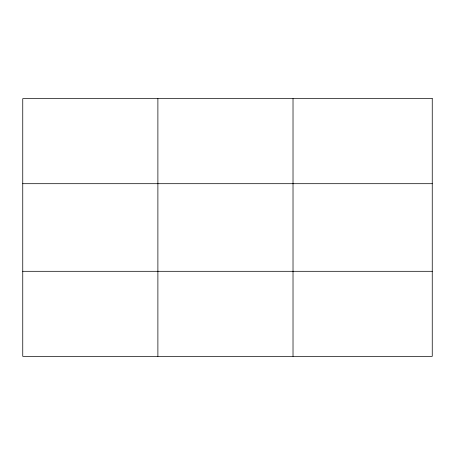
<?xml version="1.0" encoding="UTF-8"?>
<svg xmlns="http://www.w3.org/2000/svg" width="455" height="455" viewBox="0 0 455 455"><rect width="100%" height="100%" fill="white"/><g stroke="black" fill="none" stroke-linecap="round" stroke-linejoin="round"><path stroke-width="0.68" d="M157.885 98.655L157.885 356.345M293.02 98.655L293.02 356.345M22.75 183.695L432.25 183.695M22.75 271.305L432.25 271.305M432.25 98.655L432.25 356.345L22.75 356.345L22.75 98.655L432.25 98.655"/></g></svg>
